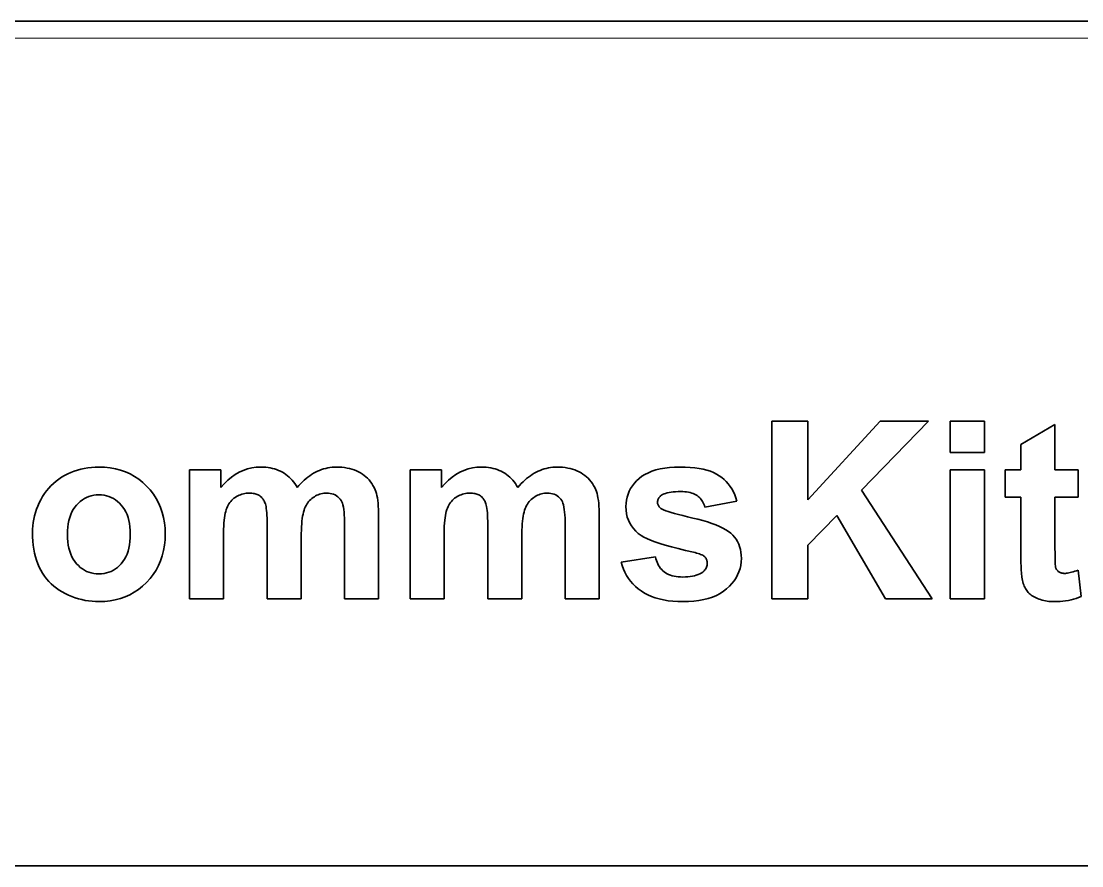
# Model space of a CAD drawing. Extents: x 0 to 1189, y 0 to 841.
# Drawn here: x 414.38 to 445.73, y 440 to 464.95 of the extents above; entities that cross this region are included whole.
import ezdxf

# ---------------------------------------------------------------- set-up
doc = ezdxf.new("R2010")
doc.units = 0

msp = doc.modelspace()

# ---------------------------------------------------------------- linework, layer by layer
at = {"color": 7, "lineweight": 35}
for p, q in [((378, 464.950012), (811, 464.950012)), ((436.56665, 453.139038), (437.626709, 453.139038)), ((436.56665, 447.889008), (436.56665, 453.139038)), ((437.626709, 453.139038), (437.626709, 450.807678)), ((437.626709, 450.807678), (439.76825, 453.139038)), ((441.193542, 453.139038), (439.216736, 451.094177)), ((439.76825, 453.139038), (441.193542, 453.139038)), ((441.841736, 453.139038), (442.848022, 453.139038)), ((441.841736, 452.207916), (441.841736, 453.139038)), ((442.848022, 453.139038), (442.848022, 452.207916)), ((443.925964, 452.447845), (444.935852, 453.035156)), ((444.935852, 453.035156), (444.935852, 451.69223)), ((443.925964, 451.69223), (443.925964, 452.447845)), ((442.848022, 452.207916), (441.841736, 452.207916)), ((415.485016, 451.42334), (415.569458, 451.479431)), ((415.569458, 451.479431), (415.657959, 451.531067)), ((415.657959, 451.531067), (415.749634, 451.578033)), ((415.749634, 451.578033), (415.843414, 451.620026)), ((415.843414, 451.620026), (415.939301, 451.657104)), ((415.939301, 451.657104), (416.037292, 451.689209)), ((416.037292, 451.689209), (416.13739, 451.7164)), ((416.13739, 451.7164), (416.239624, 451.738647)), ((416.239624, 451.738647), (416.343994, 451.755951)), ((416.343994, 451.755951), (416.450439, 451.76828)), ((416.450439, 451.76828), (416.55899, 451.775696)), ((416.55899, 451.775696), (416.669678, 451.778168)), ((416.669678, 451.778168), (416.839172, 451.772583)), ((416.839172, 451.772583), (417.002441, 451.755768)), ((417.002441, 451.755768), (417.159454, 451.727722)), ((417.159454, 451.727722), (417.310242, 451.688507)), ((417.310242, 451.688507), (417.454834, 451.638062)), ((417.454834, 451.638062), (417.59317, 451.576416)), ((417.59317, 451.576416), (417.725281, 451.50354)), ((417.725281, 451.50354), (417.851166, 451.419495)), ((419.348389, 447.889008), (419.348389, 451.69223)), ((419.348389, 451.69223), (420.275909, 451.69223)), ((420.275909, 451.69223), (420.275909, 451.172974)), ((420.482605, 451.390839), (420.591675, 451.481628)), ((420.591675, 451.481628), (420.704498, 451.560303)), ((420.704498, 451.560303), (420.821136, 451.626862)), ((420.821136, 451.626862), (420.941589, 451.681335)), ((420.941589, 451.681335), (421.065796, 451.723694)), ((421.065796, 451.723694), (421.193848, 451.753967)), ((421.193848, 451.753967), (421.325653, 451.772125)), ((421.325653, 451.772125), (421.461273, 451.778168)), ((421.461273, 451.778168), (421.533356, 451.776672)), ((421.533356, 451.776672), (421.603516, 451.772156)), ((421.603516, 451.772156), (421.671753, 451.764648)), ((421.671753, 451.764648), (421.738037, 451.75412)), ((421.738037, 451.75412), (421.802368, 451.74057)), ((421.802368, 451.74057), (421.864807, 451.72403)), ((421.864807, 451.72403), (421.925293, 451.704468)), ((421.925293, 451.704468), (421.983826, 451.681915)), ((421.983826, 451.681915), (422.040466, 451.656342)), ((422.040466, 451.656342), (422.095154, 451.627777)), ((422.095154, 451.627777), (422.147888, 451.596161)), ((422.147888, 451.596161), (422.19873, 451.561432)), ((422.19873, 451.561432), (422.247589, 451.523651)), ((422.247589, 451.523651), (422.294556, 451.482788)), ((422.294556, 451.482788), (422.339539, 451.438873)), ((422.796143, 451.438873), (422.850616, 451.482788)), ((422.850616, 451.482788), (422.905884, 451.523651)), ((422.905884, 451.523651), (422.961914, 451.561432)), ((422.961914, 451.561432), (423.018738, 451.59613)), ((423.018738, 451.59613), (423.076385, 451.627777)), ((423.076385, 451.627777), (423.134796, 451.656342)), ((423.134796, 451.656342), (423.19397, 451.681915)), ((423.19397, 451.681915), (423.253967, 451.704468)), ((423.253967, 451.704468), (423.314758, 451.72403)), ((423.314758, 451.72403), (423.376312, 451.74057)), ((423.376312, 451.74057), (423.43866, 451.75412)), ((423.43866, 451.75412), (423.50177, 451.764648)), ((423.50177, 451.764648), (423.565735, 451.772156)), ((423.565735, 451.772156), (423.630432, 451.776672)), ((423.630432, 451.776672), (423.695923, 451.778168)), ((423.695923, 451.778168), (423.778442, 451.776489)), ((423.778442, 451.776489), (423.858368, 451.771362)), ((423.858368, 451.771362), (423.93573, 451.762878)), ((423.93573, 451.762878), (424.010498, 451.750946)), ((424.010498, 451.750946), (424.082703, 451.735657)), ((424.082703, 451.735657), (424.152313, 451.716949)), ((424.152313, 451.716949), (424.21936, 451.694824)), ((424.21936, 451.694824), (424.283813, 451.669312)), ((424.283813, 451.669312), (424.345703, 451.640381)), ((424.345703, 451.640381), (424.404999, 451.608063)), ((424.404999, 451.608063), (424.461548, 451.572449)), ((424.461548, 451.572449), (424.515137, 451.533661)), ((424.515137, 451.533661), (424.565826, 451.491669)), ((424.565826, 451.491669), (424.613586, 451.446472)), ((425.86969, 447.889008), (425.86969, 451.69223)), ((425.86969, 451.69223), (426.797241, 451.69223)), ((426.797241, 451.69223), (426.797241, 451.172974)), ((427.003906, 451.390839), (427.112976, 451.481628)), ((427.112976, 451.481628), (427.22583, 451.560303)), ((427.22583, 451.560303), (427.342468, 451.626862)), ((427.342468, 451.626862), (427.462891, 451.681335)), ((427.462891, 451.681335), (427.587097, 451.723694)), ((427.587097, 451.723694), (427.715149, 451.753967)), ((427.715149, 451.753967), (427.846985, 451.772125)), ((427.846985, 451.772125), (427.982605, 451.778168)), ((427.982605, 451.778168), (428.054688, 451.776672)), ((428.054688, 451.776672), (428.124817, 451.772156)), ((428.124817, 451.772156), (428.193054, 451.764648)), ((428.193054, 451.764648), (428.259338, 451.75412)), ((428.259338, 451.75412), (428.3237, 451.74057)), ((428.3237, 451.74057), (428.386108, 451.72403)), ((428.386108, 451.72403), (428.446594, 451.704468)), ((428.446594, 451.704468), (428.505157, 451.681915)), ((428.505157, 451.681915), (428.561768, 451.656342)), ((428.561768, 451.656342), (428.616455, 451.627777)), ((428.616455, 451.627777), (428.669189, 451.596161)), ((428.669189, 451.596161), (428.720032, 451.561432)), ((428.720032, 451.561432), (428.768921, 451.523651)), ((428.768921, 451.523651), (428.815857, 451.482788)), ((428.815857, 451.482788), (428.86087, 451.438873)), ((429.317474, 451.438873), (429.371948, 451.482788)), ((429.371948, 451.482788), (429.427185, 451.523651)), ((429.427185, 451.523651), (429.483246, 451.561432)), ((429.483246, 451.561432), (429.54007, 451.59613)), ((429.54007, 451.59613), (429.597717, 451.627777)), ((429.597717, 451.627777), (429.656128, 451.656342)), ((429.656128, 451.656342), (429.715302, 451.681915)), ((429.715302, 451.681915), (429.775269, 451.704468)), ((429.775269, 451.704468), (429.83606, 451.72403)), ((429.83606, 451.72403), (429.897614, 451.74057)), ((429.897614, 451.74057), (429.959961, 451.75412)), ((429.959961, 451.75412), (430.023102, 451.764648)), ((430.023102, 451.764648), (430.087036, 451.772156)), ((430.087036, 451.772156), (430.151733, 451.776672)), ((430.151733, 451.776672), (430.217224, 451.778168)), ((430.217224, 451.778168), (430.299744, 451.776489)), ((430.299744, 451.776489), (430.3797, 451.771362)), ((430.3797, 451.771362), (430.457031, 451.762878)), ((430.457031, 451.762878), (430.531799, 451.750946)), ((430.531799, 451.750946), (430.604004, 451.735657)), ((430.604004, 451.735657), (430.673645, 451.716949)), ((430.673645, 451.716949), (430.740662, 451.694824)), ((430.740662, 451.694824), (430.805115, 451.669312)), ((430.805115, 451.669312), (430.867004, 451.640381)), ((430.867004, 451.640381), (430.926331, 451.608063)), ((430.926331, 451.608063), (430.982849, 451.572449)), ((430.982849, 451.572449), (431.036469, 451.533661)), ((431.036469, 451.533661), (431.087158, 451.491669)), ((431.087158, 451.491669), (431.134888, 451.446472)), ((432.641693, 451.441559), (432.72406, 451.505493)), ((432.72406, 451.505493), (432.815002, 451.562744)), ((432.815002, 451.562744), (432.914581, 451.61322)), ((432.914581, 451.61322), (433.022736, 451.656982)), ((433.022736, 451.656982), (433.139465, 451.694031)), ((433.139465, 451.694031), (433.264832, 451.724304)), ((433.264832, 451.724304), (433.398743, 451.747864)), ((433.398743, 451.747864), (433.54129, 451.764709)), ((433.54129, 451.764709), (433.692413, 451.774811)), ((433.692413, 451.774811), (433.852112, 451.778168)), ((433.852112, 451.778168), (434.004272, 451.775635)), ((434.004272, 451.775635), (434.148376, 451.768005)), ((434.148376, 451.768005), (434.284454, 451.75531)), ((434.284454, 451.75531), (434.412537, 451.737488)), ((434.412537, 451.737488), (434.532562, 451.7146)), ((434.532562, 451.7146), (434.644592, 451.686646)), ((434.644592, 451.686646), (434.748566, 451.653595)), ((434.748566, 451.653595), (434.844543, 451.615448)), ((434.844543, 451.615448), (434.932495, 451.572235)), ((434.932495, 451.572235), (435.012451, 451.523926)), ((435.012451, 451.523926), (435.085999, 451.470612)), ((435.085999, 451.470612), (435.154816, 451.412476)), ((441.841736, 451.69223), (442.848022, 451.69223)), ((441.841736, 447.889008), (441.841736, 451.69223)), ((442.848022, 451.69223), (442.848022, 447.889008)), ((443.463989, 450.890045), (443.463989, 451.69223)), ((443.463989, 451.69223), (443.925964, 451.69223)), ((444.935852, 451.69223), (445.623444, 451.69223)), ((445.623444, 451.69223), (445.623444, 450.890045)), ((415.188477, 451.154633), (415.256439, 451.228455)), ((415.256439, 451.228455), (415.328491, 451.297882)), ((415.328491, 451.297882), (415.404724, 451.362823)), ((415.404724, 451.362823), (415.485016, 451.42334)), ((417.851166, 451.419495), (417.970825, 451.324219)), ((417.970825, 451.324219), (418.084229, 451.217712)), ((418.084229, 451.217712), (418.189026, 451.102692)), ((420.275909, 451.172974), (420.37735, 451.287964)), ((420.37735, 451.287964), (420.482605, 451.390839)), ((422.339539, 451.438873), (422.382629, 451.391846)), ((422.382629, 451.391846), (422.423767, 451.341736)), ((422.423767, 451.341736), (422.463013, 451.288574)), ((422.463013, 451.288574), (422.500275, 451.2323)), ((422.500275, 451.2323), (422.535614, 451.172974)), ((422.535614, 451.172974), (422.586151, 451.2323)), ((422.586151, 451.2323), (422.637482, 451.288574)), ((422.637482, 451.288574), (422.689575, 451.341736)), ((422.689575, 451.341736), (422.742493, 451.391846)), ((422.742493, 451.391846), (422.796143, 451.438873)), ((424.613586, 451.446472), (424.658356, 451.398132)), ((424.658356, 451.398132), (424.700226, 451.346588)), ((424.700226, 451.346588), (424.739136, 451.29184)), ((424.739136, 451.29184), (424.775146, 451.233917)), ((424.775146, 451.233917), (424.808197, 451.172791)), ((424.808197, 451.172791), (424.838318, 451.10849)), ((426.797241, 451.172974), (426.898682, 451.287964)), ((426.898682, 451.287964), (427.003906, 451.390839)), ((428.86087, 451.438873), (428.903961, 451.391846)), ((428.903961, 451.391846), (428.945099, 451.341736)), ((428.945099, 451.341736), (428.984314, 451.288574)), ((428.984314, 451.288574), (429.021606, 451.2323)), ((429.021606, 451.2323), (429.056946, 451.172974)), ((429.056946, 451.172974), (429.107483, 451.2323)), ((429.107483, 451.2323), (429.158783, 451.288574)), ((429.158783, 451.288574), (429.210876, 451.341736)), ((429.210876, 451.341736), (429.263794, 451.391846)), ((429.263794, 451.391846), (429.317474, 451.438873)), ((431.134888, 451.446472), (431.179688, 451.398132)), ((431.179688, 451.398132), (431.221558, 451.346588)), ((431.221558, 451.346588), (431.260468, 451.29184)), ((431.260468, 451.29184), (431.296448, 451.233917)), ((431.296448, 451.233917), (431.329529, 451.172791)), ((431.329529, 451.172791), (431.359619, 451.10849)), ((432.391876, 451.147034), (432.442627, 451.225403)), ((432.442627, 451.225403), (432.50116, 451.300598)), ((432.50116, 451.300598), (432.567535, 451.37265)), ((432.567535, 451.37265), (432.641693, 451.441559)), ((435.154816, 451.412476), (435.218933, 451.349426)), ((435.218933, 451.349426), (435.27829, 451.281555)), ((435.27829, 451.281555), (435.332947, 451.208771)), ((435.332947, 451.208771), (435.382874, 451.131134)), ((414.957855, 450.81485), (415.009338, 450.906433)), ((415.009338, 450.906433), (415.064941, 450.993622)), ((415.064941, 450.993622), (415.124634, 451.076355)), ((415.124634, 451.076355), (415.188477, 451.154633)), ((416.245667, 450.849792), (416.183167, 450.810699)), ((416.310669, 450.882874), (416.245667, 450.849792)), ((416.378174, 450.909973), (416.310669, 450.882874)), ((416.448181, 450.93103), (416.378174, 450.909973)), ((416.520691, 450.946045), (416.448181, 450.93103)), ((416.595703, 450.955078), (416.520691, 450.946045)), ((416.673248, 450.958099), (416.595703, 450.955078)), ((416.750763, 450.955078), (416.673248, 450.958099)), ((416.825745, 450.946045), (416.750763, 450.955078)), ((416.898163, 450.93103), (416.825745, 450.946045)), ((416.968048, 450.909973), (416.898163, 450.93103)), ((417.0354, 450.882874), (416.968048, 450.909973)), ((417.100189, 450.849792), (417.0354, 450.882874)), ((417.162445, 450.810699), (417.100189, 450.849792)), ((418.189026, 451.102692), (418.282776, 450.98172)), ((418.282776, 450.98172), (418.365479, 450.854858)), ((418.365479, 450.854858), (418.437195, 450.722076)), ((420.665894, 450.856689), (420.631805, 450.828308)), ((420.702057, 450.882874), (420.665894, 450.856689)), ((420.739777, 450.906708), (420.702057, 450.882874)), ((420.778412, 450.928009), (420.739777, 450.906708)), ((420.817993, 450.946808), (420.778412, 450.928009)), ((420.85849, 450.963104), (420.817993, 450.946808)), ((420.899902, 450.976898), (420.85849, 450.963104)), ((420.942291, 450.988159), (420.899902, 450.976898)), ((420.985596, 450.996948), (420.942291, 450.988159)), ((421.029816, 451.003204), (420.985596, 450.996948)), ((421.074951, 451.006958), (421.029816, 451.003204)), ((421.121063, 451.00824), (421.074951, 451.006958)), ((421.158936, 451.007446), (421.121063, 451.00824)), ((421.19519, 451.005066), (421.158936, 451.007446)), ((421.229858, 451.001129), (421.19519, 451.005066)), ((421.262878, 450.995605), (421.229858, 451.001129)), ((421.294312, 450.988525), (421.262878, 450.995605)), ((421.324097, 450.979858), (421.294312, 450.988525)), ((421.352295, 450.969604), (421.324097, 450.979858)), ((421.378906, 450.957794), (421.352295, 450.969604)), ((421.40387, 450.944397), (421.378906, 450.957794)), ((421.427246, 450.929443), (421.40387, 450.944397)), ((421.449219, 450.912872), (421.427246, 450.929443)), ((421.470032, 450.894623), (421.449219, 450.912872)), ((421.489624, 450.874756), (421.470032, 450.894623)), ((421.508057, 450.853241), (421.489624, 450.874756)), ((421.525269, 450.830078), (421.508057, 450.853241)), ((422.968567, 450.852325), (422.934418, 450.822937)), ((423.004761, 450.879303), (422.968567, 450.852325)), ((423.042236, 450.903809), (423.004761, 450.879303)), ((423.080261, 450.92572), (423.042236, 450.903809)), ((423.118744, 450.945068), (423.080261, 450.92572)), ((423.157745, 450.961823), (423.118744, 450.945068)), ((423.197266, 450.975983), (423.157745, 450.961823)), ((423.237244, 450.98761), (423.197266, 450.975983)), ((423.27774, 450.996613), (423.237244, 450.98761)), ((423.318756, 451.003082), (423.27774, 450.996613)), ((423.36026, 451.006927), (423.318756, 451.003082)), ((423.402283, 451.00824), (423.36026, 451.006927)), ((423.458801, 451.006073), (423.402283, 451.00824)), ((423.512268, 450.999634), (423.458801, 451.006073)), ((423.562775, 450.988892), (423.512268, 450.999634)), ((423.61026, 450.973846), (423.562775, 450.988892)), ((423.654724, 450.954498), (423.61026, 450.973846)), ((423.696228, 450.930878), (423.654724, 450.954498)), ((423.73468, 450.902954), (423.696228, 450.930878)), ((423.770142, 450.870697), (423.73468, 450.902954)), ((423.802551, 450.834167), (423.770142, 450.870697)), ((424.838318, 451.10849), (424.858032, 451.056793)), ((424.858032, 451.056793), (424.875702, 450.999054)), ((424.875702, 450.999054), (424.891296, 450.935303)), ((424.891296, 450.935303), (424.904785, 450.86554)), ((424.904785, 450.86554), (424.916199, 450.789764)), ((427.187195, 450.856689), (427.153137, 450.828308)), ((427.223389, 450.882874), (427.187195, 450.856689)), ((427.261108, 450.906708), (427.223389, 450.882874)), ((427.299744, 450.928009), (427.261108, 450.906708)), ((427.339294, 450.946808), (427.299744, 450.928009)), ((427.379822, 450.963104), (427.339294, 450.946808)), ((427.421234, 450.976898), (427.379822, 450.963104)), ((427.463623, 450.988159), (427.421234, 450.976898)), ((427.506897, 450.996948), (427.463623, 450.988159)), ((427.551147, 451.003204), (427.506897, 450.996948)), ((427.596283, 451.006958), (427.551147, 451.003204)), ((427.642395, 451.00824), (427.596283, 451.006958)), ((427.680237, 451.007446), (427.642395, 451.00824)), ((427.716492, 451.005066), (427.680237, 451.007446)), ((427.75116, 451.001129), (427.716492, 451.005066)), ((427.78418, 450.995605), (427.75116, 451.001129)), ((427.815613, 450.988525), (427.78418, 450.995605)), ((427.845428, 450.979858), (427.815613, 450.988525)), ((427.873627, 450.969604), (427.845428, 450.979858)), ((427.900208, 450.957794), (427.873627, 450.969604)), ((427.925201, 450.944397), (427.900208, 450.957794)), ((427.948547, 450.929443), (427.925201, 450.944397)), ((427.97052, 450.912872), (427.948547, 450.929443)), ((427.991333, 450.894623), (427.97052, 450.912872)), ((428.010925, 450.874756), (427.991333, 450.894623)), ((428.029358, 450.853241), (428.010925, 450.874756)), ((428.0466, 450.830078), (428.029358, 450.853241)), ((429.489868, 450.852325), (429.45575, 450.822937)), ((429.526062, 450.879303), (429.489868, 450.852325)), ((429.563568, 450.903809), (429.526062, 450.879303)), ((429.601562, 450.92572), (429.563568, 450.903809)), ((429.640076, 450.945068), (429.601562, 450.92572)), ((429.679077, 450.961823), (429.640076, 450.945068)), ((429.718567, 450.975983), (429.679077, 450.961823)), ((429.758545, 450.98761), (429.718567, 450.975983)), ((429.799072, 450.996613), (429.758545, 450.98761)), ((429.840088, 451.003082), (429.799072, 450.996613)), ((429.881592, 451.006927), (429.840088, 451.003082)), ((429.923584, 451.00824), (429.881592, 451.006927)), ((429.980103, 451.006073), (429.923584, 451.00824)), ((430.0336, 450.999634), (429.980103, 451.006073)), ((430.084106, 450.988892), (430.0336, 450.999634)), ((430.131592, 450.973846), (430.084106, 450.988892)), ((430.176056, 450.954498), (430.131592, 450.973846)), ((430.217529, 450.930878), (430.176056, 450.954498)), ((430.255981, 450.902954), (430.217529, 450.930878)), ((430.291443, 450.870697), (430.255981, 450.902954)), ((430.323883, 450.834167), (430.291443, 450.870697)), ((431.359619, 451.10849), (431.379364, 451.056793)), ((431.379364, 451.056793), (431.397034, 450.999054)), ((431.397034, 450.999054), (431.412598, 450.935303)), ((431.412598, 450.935303), (431.426086, 450.86554)), ((431.426086, 450.86554), (431.437531, 450.789764)), ((432.266968, 450.802094), (432.286499, 450.893066)), ((432.286499, 450.893066), (432.313782, 450.980865)), ((432.313782, 450.980865), (432.348938, 451.065521)), ((432.348938, 451.065521), (432.391876, 451.147034)), ((433.214661, 450.853333), (433.204376, 450.832458)), ((433.227295, 450.873291), (433.214661, 450.853333)), ((433.242188, 450.892303), (433.227295, 450.873291)), ((433.259369, 450.9104), (433.242188, 450.892303)), ((433.27887, 450.927551), (433.259369, 450.9104)), ((433.300629, 450.943756), (433.27887, 450.927551)), ((433.33728, 450.964844), (433.300629, 450.943756)), ((433.378418, 450.983734), (433.33728, 450.964844)), ((433.424072, 451.000366), (433.378418, 450.983734)), ((433.474243, 451.014801), (433.424072, 451.000366)), ((433.528931, 451.027039), (433.474243, 451.014801)), ((433.588135, 451.037018), (433.528931, 451.027039)), ((433.651855, 451.0448), (433.588135, 451.037018)), ((433.720062, 451.050354), (433.651855, 451.0448)), ((433.792786, 451.05368), (433.720062, 451.050354)), ((433.870056, 451.054779), (433.792786, 451.05368)), ((433.93161, 451.053589), (433.870056, 451.054779)), ((433.990295, 451.050049), (433.93161, 451.053589)), ((434.046082, 451.044128), (433.990295, 451.050049)), ((434.098938, 451.035858), (434.046082, 451.044128)), ((434.148926, 451.025238), (434.098938, 451.035858)), ((434.195984, 451.012238), (434.148926, 451.025238)), ((434.240173, 450.996887), (434.195984, 451.012238)), ((434.281433, 450.979156), (434.240173, 450.996887)), ((434.319824, 450.959045), (434.281433, 450.979156)), ((434.355286, 450.936615), (434.319824, 450.959045)), ((434.388214, 450.911926), (434.355286, 450.936615)), ((434.418945, 450.885162), (434.388214, 450.911926)), ((434.44751, 450.856354), (434.418945, 450.885162)), ((434.473877, 450.825439), (434.44751, 450.856354)), ((435.382874, 451.131134), (435.42807, 451.048615)), ((435.42807, 451.048615), (435.468536, 450.961243)), ((435.468536, 450.961243), (435.504272, 450.868988)), ((435.504272, 450.868988), (435.535278, 450.771851)), ((439.216736, 451.094177), (441.300964, 447.889008)), ((443.925964, 450.890045), (443.463989, 450.890045)), ((443.925964, 449.231964), (443.925964, 450.890045)), ((445.623444, 450.890045), (444.935852, 450.890045)), ((444.935852, 450.890045), (444.935852, 449.3573)), ((414.799713, 450.434387), (414.831848, 450.530457)), ((414.831848, 450.530457), (414.868896, 450.625885)), ((414.868896, 450.625885), (414.910919, 450.720703)), ((414.910919, 450.720703), (414.957855, 450.81485)), ((415.959717, 450.594452), (415.914032, 450.526337)), ((416.010742, 450.657257), (415.959717, 450.594452)), ((416.065674, 450.714417), (416.010742, 450.657257)), ((416.123169, 450.765564), (416.065674, 450.714417)), ((416.183167, 450.810699), (416.123169, 450.765564)), ((417.222168, 450.765564), (417.162445, 450.810699)), ((417.279358, 450.714417), (417.222168, 450.765564)), ((417.333984, 450.657257), (417.279358, 450.714417)), ((417.384644, 450.594513), (417.333984, 450.657257)), ((417.430023, 450.526642), (417.384644, 450.594513)), ((418.437195, 450.722076), (418.497864, 450.583405)), ((418.497864, 450.583405), (418.547485, 450.438812)), ((420.452454, 450.567352), (420.435242, 450.521179)), ((420.471741, 450.611298), (420.452454, 450.567352)), ((420.493103, 450.653015), (420.471741, 450.611298)), ((420.516632, 450.692505), (420.493103, 450.653015)), ((420.542236, 450.729797), (420.516632, 450.692505)), ((420.570007, 450.764862), (420.542236, 450.729797)), ((420.599854, 450.797699), (420.570007, 450.764862)), ((420.631805, 450.828308), (420.599854, 450.797699)), ((421.541351, 450.805237), (421.525269, 450.830078)), ((421.556213, 450.778778), (421.541351, 450.805237)), ((421.569916, 450.750671), (421.556213, 450.778778)), ((421.582458, 450.720917), (421.569916, 450.750671)), ((421.593781, 450.689514), (421.582458, 450.720917)), ((421.604004, 450.65332), (421.593781, 450.689514)), ((421.613098, 450.609283), (421.604004, 450.65332)), ((421.621155, 450.557343), (421.613098, 450.609283)), ((421.628174, 450.497559), (421.621155, 450.557343)), ((422.753662, 450.550079), (422.736176, 450.501495)), ((422.773254, 450.596252), (422.753662, 450.550079)), ((422.794922, 450.640015), (422.773254, 450.596252)), ((422.818665, 450.681396), (422.794922, 450.640015)), ((422.844482, 450.720398), (422.818665, 450.681396)), ((422.872375, 450.756958), (422.844482, 450.720398)), ((422.902374, 450.791138), (422.872375, 450.756958)), ((422.934418, 450.822937), (422.902374, 450.791138)), ((423.832001, 450.793365), (423.802551, 450.834167)), ((423.851746, 450.756409), (423.832001, 450.793365)), ((423.869385, 450.711426), (423.851746, 450.756409)), ((423.884979, 450.658417), (423.869385, 450.711426)), ((423.898499, 450.597382), (423.884979, 450.658417)), ((423.909912, 450.528351), (423.898499, 450.597382)), ((423.91925, 450.451294), (423.909912, 450.528351)), ((424.916199, 450.789764), (424.925537, 450.707977)), ((424.925537, 450.707977), (424.932831, 450.620178)), ((424.932831, 450.620178), (424.938019, 450.526337)), ((426.973755, 450.567352), (426.956604, 450.521179)), ((426.993042, 450.611298), (426.973755, 450.567352)), ((427.014435, 450.653015), (426.993042, 450.611298)), ((427.037964, 450.692505), (427.014435, 450.653015)), ((427.063568, 450.729797), (427.037964, 450.692505)), ((427.091309, 450.764862), (427.063568, 450.729797)), ((427.121155, 450.797699), (427.091309, 450.764862)), ((427.153137, 450.828308), (427.121155, 450.797699)), ((428.062683, 450.805237), (428.0466, 450.830078)), ((428.077545, 450.778778), (428.062683, 450.805237)), ((428.091248, 450.750671), (428.077545, 450.778778)), ((428.10376, 450.720917), (428.091248, 450.750671)), ((428.115112, 450.689514), (428.10376, 450.720917)), ((428.125305, 450.65332), (428.115112, 450.689514)), ((428.13443, 450.609283), (428.125305, 450.65332)), ((428.142487, 450.557343), (428.13443, 450.609283)), ((428.149475, 450.497559), (428.142487, 450.557343)), ((429.274994, 450.550079), (429.257507, 450.501495)), ((429.294586, 450.596252), (429.274994, 450.550079)), ((429.316254, 450.640015), (429.294586, 450.596252)), ((429.339996, 450.681396), (429.316254, 450.640015)), ((429.365814, 450.720398), (429.339996, 450.681396)), ((429.393707, 450.756958), (429.365814, 450.720398)), ((429.423706, 450.791138), (429.393707, 450.756958)), ((429.45575, 450.822937), (429.423706, 450.791138)), ((430.353333, 450.793365), (430.323883, 450.834167)), ((430.373047, 450.756409), (430.353333, 450.793365)), ((430.390717, 450.711426), (430.373047, 450.756409)), ((430.406311, 450.658417), (430.390717, 450.711426)), ((430.4198, 450.597382), (430.406311, 450.658417)), ((430.431213, 450.528351), (430.4198, 450.597382)), ((430.440552, 450.451294), (430.431213, 450.528351)), ((431.437531, 450.789764), (431.446869, 450.707977)), ((431.446869, 450.707977), (431.454163, 450.620178)), ((431.454163, 450.620178), (431.459351, 450.526337)), ((432.251343, 450.610718), (432.255249, 450.707977)), ((432.255859, 450.50354), (432.251343, 450.610718)), ((432.255249, 450.707977), (432.266968, 450.802094)), ((433.187195, 450.764252), (433.186035, 450.739624)), ((433.186035, 450.739624), (433.187042, 450.718475)), ((433.187042, 450.718475), (433.190063, 450.697937)), ((433.190613, 450.787903), (433.187195, 450.764252)), ((433.190063, 450.697937), (433.195068, 450.67807)), ((433.19635, 450.810638), (433.190613, 450.787903)), ((433.195068, 450.67807), (433.202087, 450.658844)), ((433.204376, 450.832458), (433.19635, 450.810638)), ((433.202087, 450.658844), (433.211121, 450.640259)), ((433.211121, 450.640259), (433.222137, 450.622314)), ((433.222137, 450.622314), (433.235168, 450.605011)), ((433.235168, 450.605011), (433.250214, 450.588379)), ((433.250214, 450.588379), (433.267273, 450.572357)), ((433.267273, 450.572357), (433.286316, 450.557007)), ((433.286316, 450.557007), (433.32019, 450.536133)), ((433.32019, 450.536133), (433.367462, 450.51358)), ((434.498108, 450.79245), (434.473877, 450.825439)), ((434.520081, 450.757385), (434.498108, 450.79245)), ((434.539917, 450.720276), (434.520081, 450.757385)), ((434.557556, 450.681061), (434.539917, 450.720276)), ((434.572998, 450.639771), (434.557556, 450.681061)), ((434.586273, 450.596375), (434.572998, 450.639771)), ((435.535278, 450.771851), (434.586273, 450.596375)), ((414.733002, 450.142273), (414.750305, 450.240265)), ((414.750305, 450.240265), (414.772522, 450.337646)), ((414.772522, 450.337646), (414.799713, 450.434387)), ((415.809265, 450.290192), (415.785095, 450.200897)), ((415.838837, 450.374207), (415.809265, 450.290192)), ((415.873749, 450.452942), (415.838837, 450.374207)), ((415.914032, 450.526337), (415.873749, 450.452942)), ((417.470032, 450.453583), (417.430023, 450.526642)), ((417.5047, 450.375366), (417.470032, 450.453583)), ((417.534058, 450.291992), (417.5047, 450.375366)), ((417.558075, 450.203461), (417.534058, 450.291992)), ((418.547485, 450.438812), (418.58609, 450.28833)), ((418.58609, 450.28833), (418.613647, 450.131897)), ((420.383698, 450.282257), (420.374817, 450.20694)), ((420.394165, 450.351318), (420.383698, 450.282257)), ((420.40625, 450.414185), (420.394165, 450.351318)), ((420.419952, 450.470795), (420.40625, 450.414185)), ((420.435242, 450.521179), (420.419952, 450.470795)), ((421.634064, 450.429871), (421.628174, 450.497559)), ((421.638916, 450.354309), (421.634064, 450.429871)), ((421.642639, 450.270874), (421.638916, 450.354309)), ((421.645325, 450.179535), (421.642639, 450.270874)), ((422.683472, 450.256256), (422.674377, 450.180511)), ((422.694153, 450.326202), (422.683472, 450.256256)), ((422.706512, 450.390411), (422.694153, 450.326202)), ((422.72052, 450.448822), (422.706512, 450.390411)), ((422.736176, 450.501495), (422.72052, 450.448822)), ((423.926514, 450.36618), (423.91925, 450.451294)), ((423.931702, 450.273071), (423.926514, 450.36618)), ((423.934814, 450.171936), (423.931702, 450.273071)), ((424.938019, 450.526337), (424.941132, 450.426514)), ((424.941132, 450.426514), (424.942169, 450.320648)), ((424.942169, 450.320648), (424.942169, 447.889008)), ((426.905029, 450.282257), (426.896149, 450.20694)), ((426.915466, 450.351318), (426.905029, 450.282257)), ((426.927551, 450.414185), (426.915466, 450.351318)), ((426.941284, 450.470795), (426.927551, 450.414185)), ((426.956604, 450.521179), (426.941284, 450.470795)), ((428.155396, 450.429871), (428.149475, 450.497559)), ((428.160217, 450.354309), (428.155396, 450.429871)), ((428.163971, 450.270874), (428.160217, 450.354309)), ((428.166656, 450.179535), (428.163971, 450.270874)), ((429.204773, 450.256256), (429.195709, 450.180511)), ((429.215485, 450.326202), (429.204773, 450.256256)), ((429.227844, 450.390411), (429.215485, 450.326202)), ((429.241821, 450.448822), (429.227844, 450.390411)), ((429.257507, 450.501495), (429.241821, 450.448822)), ((430.447815, 450.36618), (430.440552, 450.451294)), ((430.453003, 450.273071), (430.447815, 450.36618)), ((430.456146, 450.171936), (430.453003, 450.273071)), ((431.459351, 450.526337), (431.462463, 450.426514)), ((431.462463, 450.426514), (431.463501, 450.320648)), ((431.463501, 450.320648), (431.463501, 447.889008)), ((432.269409, 450.401154), (432.255859, 450.50354)), ((432.291962, 450.303558), (432.269409, 450.401154)), ((432.323547, 450.210754), (432.291962, 450.303558)), ((433.367462, 450.51358), (433.42807, 450.48941)), ((433.42807, 450.48941), (433.502045, 450.463593)), ((433.502045, 450.463593), (433.589355, 450.436127)), ((433.589355, 450.436127), (433.690063, 450.407013)), ((433.690063, 450.407013), (433.804077, 450.376251)), ((433.804077, 450.376251), (433.931488, 450.343842)), ((433.931488, 450.343842), (434.072266, 450.309784)), ((434.072266, 450.309784), (434.226379, 450.274078)), ((434.226379, 450.274078), (434.382324, 450.236725)), ((434.382324, 450.236725), (434.528564, 450.197723)), ((438.486176, 450.352875), (437.626709, 449.475494)), ((439.929382, 447.889008), (438.486176, 450.352875)), ((414.710754, 449.84433), (414.713226, 449.944305)), ((414.713226, 449.944305), (414.720642, 450.04361)), ((414.720642, 450.04361), (414.733002, 450.142273)), ((415.744812, 449.901154), (415.742126, 449.790619)), ((415.752869, 450.006348), (415.744812, 449.901154)), ((415.766296, 450.106262), (415.752869, 450.006348)), ((415.785095, 450.200897), (415.766296, 450.106262)), ((417.576752, 450.109772), (417.558075, 450.203461)), ((417.590088, 450.010925), (417.576752, 450.109772)), ((417.598083, 449.906952), (417.590088, 450.010925)), ((417.600769, 449.797791), (417.598083, 449.906952)), ((418.613647, 450.131897), (418.630188, 449.969604)), ((418.630188, 449.969604), (418.635742, 449.801361)), ((420.35791, 449.943604), (420.355499, 449.843384)), ((420.361938, 450.037628), (420.35791, 449.943604)), ((420.367584, 450.125397), (420.361938, 450.037628)), ((420.374817, 450.20694), (420.367584, 450.125397)), ((421.646973, 450.080353), (421.645325, 450.179535)), ((421.647491, 449.973267), (421.646973, 450.080353)), ((421.647491, 447.889008), (421.647491, 449.973267)), ((422.657104, 449.918762), (422.654633, 449.819977)), ((422.661194, 450.01178), (422.657104, 449.918762)), ((422.666992, 450.09903), (422.661194, 450.01178)), ((422.674377, 450.180511), (422.666992, 450.09903)), ((423.935852, 450.062805), (423.934814, 450.171936)), ((423.935852, 447.889008), (423.935852, 450.062805)), ((426.879211, 449.943604), (426.876831, 449.843384)), ((426.88324, 450.037628), (426.879211, 449.943604)), ((426.888916, 450.125397), (426.88324, 450.037628)), ((426.896149, 450.20694), (426.888916, 450.125397)), ((428.168274, 450.080353), (428.166656, 450.179535)), ((428.168823, 449.973267), (428.168274, 450.080353)), ((428.168823, 447.889008), (428.168823, 449.973267)), ((429.178406, 449.918762), (429.175934, 449.819977)), ((429.182556, 450.01178), (429.178406, 449.918762)), ((429.188293, 450.09903), (429.182556, 450.01178)), ((429.195709, 450.180511), (429.188293, 450.09903)), ((430.457184, 450.062805), (430.456146, 450.171936)), ((430.457184, 447.889008), (430.457184, 450.062805)), ((432.364136, 450.122772), (432.323547, 450.210754)), ((432.413788, 450.039581), (432.364136, 450.122772)), ((432.472443, 449.961182), (432.413788, 450.039581)), ((432.540131, 449.887604), (432.472443, 449.961182)), ((434.528564, 450.197723), (434.66507, 450.157074)), ((434.66507, 450.157074), (434.791901, 450.114807)), ((434.791901, 450.114807), (434.909027, 450.070862)), ((434.909027, 450.070862), (435.016449, 450.025269)), ((435.016449, 450.025269), (435.114136, 449.978027)), ((435.114136, 449.978027), (435.202148, 449.929138)), ((435.202148, 449.929138), (435.280457, 449.878601)), ((414.713226, 449.715271), (414.710754, 449.84433)), ((414.720642, 449.590149), (414.713226, 449.715271)), ((414.733002, 449.469025), (414.720642, 449.590149)), ((415.742126, 449.790619), (415.744812, 449.680115)), ((415.744812, 449.680115), (415.752869, 449.57489)), ((417.590088, 449.579468), (417.598083, 449.685913)), ((417.598083, 449.685913), (417.600769, 449.797791)), ((418.630157, 449.631714), (418.613464, 449.467957)), ((418.635742, 449.801361), (418.630157, 449.631714)), ((420.355499, 449.843384), (420.354675, 449.736908)), ((420.354675, 449.736908), (420.354675, 447.889008)), ((422.654633, 449.819977), (422.653809, 449.715424)), ((422.653809, 449.715424), (422.653809, 447.889008)), ((426.876831, 449.843384), (426.876007, 449.736908)), ((426.876007, 449.736908), (426.876007, 447.889008)), ((429.175934, 449.819977), (429.17511, 449.715424)), ((429.17511, 449.715424), (429.17511, 447.889008)), ((432.616821, 449.818817), (432.540131, 449.887604)), ((432.702576, 449.754822), (432.616821, 449.818817)), ((432.776672, 449.70993), (432.702576, 449.754822)), ((432.868591, 449.664124), (432.776672, 449.70993)), ((432.978363, 449.617401), (432.868591, 449.664124)), ((433.105957, 449.569733), (432.978363, 449.617401)), ((435.280457, 449.878601), (435.34906, 449.826447)), ((435.34906, 449.826447), (435.408936, 449.770599)), ((435.408936, 449.770599), (435.462524, 449.710541)), ((435.462524, 449.710541), (435.509766, 449.646271)), ((435.509766, 449.646271), (435.550751, 449.577759)), ((414.750305, 449.351868), (414.733002, 449.469025)), ((414.772522, 449.238678), (414.750305, 449.351868)), ((415.752869, 449.57489), (415.766296, 449.474976)), ((415.766296, 449.474976), (415.785095, 449.380371)), ((415.785095, 449.380371), (415.809265, 449.291046)), ((415.809265, 449.291046), (415.838837, 449.207031)), ((417.5047, 449.208191), (417.534058, 449.292847)), ((417.534058, 449.292847), (417.558075, 449.382935)), ((417.558075, 449.382935), (417.576752, 449.478485)), ((417.576752, 449.478485), (417.590088, 449.579468)), ((418.585602, 449.31012), (418.546631, 449.158203)), ((418.613464, 449.467957), (418.585602, 449.31012)), ((433.251404, 449.521149), (433.105957, 449.569733)), ((433.414673, 449.471619), (433.251404, 449.521149)), ((433.595764, 449.421143), (433.414673, 449.471619)), ((433.794678, 449.369751), (433.595764, 449.421143)), ((434.011475, 449.317444), (433.794678, 449.369751)), ((434.246063, 449.264191), (434.011475, 449.317444)), ((435.550751, 449.577759), (435.585419, 449.505035)), ((435.585419, 449.505035), (435.61377, 449.42807)), ((435.61377, 449.42807), (435.635864, 449.346893)), ((435.635864, 449.346893), (435.651611, 449.261475)), ((437.626709, 449.475494), (437.626709, 447.889008)), ((444.935852, 449.3573), (444.936066, 449.268066)), ((414.799713, 449.129456), (414.772522, 449.238678)), ((414.831848, 449.024231), (414.799713, 449.129456)), ((414.868896, 448.922974), (414.831848, 449.024231)), ((415.838837, 449.207031), (415.873749, 449.128326)), ((415.873749, 449.128326), (415.914032, 449.054901)), ((415.914032, 449.054901), (415.959717, 448.986786)), ((415.959717, 448.986786), (416.010742, 448.923981)), ((417.333984, 448.923981), (417.384644, 448.986877)), ((417.384644, 448.986877), (417.430023, 449.055206)), ((417.430023, 449.055206), (417.470032, 449.128967)), ((417.470032, 449.128967), (417.5047, 449.208191)), ((418.496521, 449.012177), (418.435242, 448.87207)), ((418.546631, 449.158203), (418.496521, 449.012177)), ((432.111694, 448.974121), (433.121582, 449.128113)), ((432.142761, 448.868225), (432.111694, 448.974121)), ((433.121582, 449.128113), (433.135803, 449.070801)), ((433.135803, 449.070801), (433.152649, 449.016296)), ((433.152649, 449.016296), (433.17218, 448.964661)), ((433.17218, 448.964661), (433.194336, 448.915833)), ((434.296478, 449.251923), (434.246063, 449.264191)), ((434.343201, 449.23941), (434.296478, 449.251923)), ((434.386169, 449.226685), (434.343201, 449.23941)), ((434.425415, 449.213776), (434.386169, 449.226685)), ((434.460938, 449.200623), (434.425415, 449.213776)), ((434.492737, 449.187256), (434.460938, 449.200623)), ((434.520813, 449.173706), (434.492737, 449.187256)), ((434.545166, 449.159912), (434.520813, 449.173706)), ((434.565796, 449.145905), (434.545166, 449.159912)), ((434.582703, 449.131683), (434.565796, 449.145905)), ((434.596313, 449.116272), (434.582703, 449.131683)), ((434.608459, 449.100037), (434.596313, 449.116272)), ((434.619202, 449.083008), (434.608459, 449.100037)), ((434.62854, 449.065216), (434.619202, 449.083008)), ((434.636414, 449.046631), (434.62854, 449.065216)), ((434.642853, 449.027252), (434.636414, 449.046631)), ((434.647888, 449.007111), (434.642853, 449.027252)), ((434.651428, 448.986145), (434.647888, 449.007111)), ((434.653595, 448.964417), (434.651428, 448.986145)), ((434.654297, 448.941895), (434.653595, 448.964417)), ((435.659851, 448.974854), (435.646729, 448.874695)), ((435.651611, 449.261475), (435.661072, 449.171844)), ((435.664185, 449.077972), (435.659851, 448.974854)), ((435.661072, 449.171844), (435.664185, 449.077972)), ((443.9263, 449.128815), (443.925964, 449.231964)), ((443.927246, 449.032837), (443.9263, 449.128815)), ((443.928894, 448.944031), (443.927246, 449.032837)), ((444.936066, 449.268066), (444.936646, 449.186615)), ((444.936646, 449.186615), (444.937622, 449.112946)), ((444.937622, 449.112946), (444.939026, 449.047028)), ((444.939026, 449.047028), (444.940796, 448.988892)), ((444.940796, 448.988892), (444.942963, 448.938507)), ((414.910919, 448.825684), (414.868896, 448.922974)), ((414.957855, 448.732391), (414.910919, 448.825684)), ((415.009552, 448.64328), (414.957855, 448.732391)), ((416.010742, 448.923981), (416.065674, 448.866821)), ((416.065674, 448.866821), (416.123169, 448.815674)), ((416.123169, 448.815674), (416.183167, 448.770569)), ((416.183167, 448.770569), (416.245667, 448.731445)), ((416.245667, 448.731445), (416.310669, 448.698364)), ((416.310669, 448.698364), (416.378174, 448.671295)), ((416.378174, 448.671295), (416.448181, 448.650238)), ((416.448181, 448.650238), (416.520691, 448.635193)), ((416.825745, 448.635193), (416.898163, 448.650238)), ((416.898163, 448.650238), (416.968048, 448.671295)), ((416.968048, 448.671295), (417.0354, 448.698364)), ((417.0354, 448.698364), (417.100189, 448.731445)), ((417.100189, 448.731445), (417.162445, 448.770569)), ((417.162445, 448.770569), (417.222168, 448.815674)), ((417.222168, 448.815674), (417.279358, 448.866821)), ((417.279358, 448.866821), (417.333984, 448.923981)), ((418.362854, 448.737854), (418.279327, 448.609558)), ((418.435242, 448.87207), (418.362854, 448.737854)), ((432.180084, 448.766846), (432.142761, 448.868225)), ((432.223694, 448.669983), (432.180084, 448.766846)), ((432.27356, 448.577606), (432.223694, 448.669983)), ((433.194336, 448.915833), (433.219177, 448.869812)), ((433.219177, 448.869812), (433.246643, 448.82666)), ((433.246643, 448.82666), (433.276733, 448.786316)), ((433.276733, 448.786316), (433.309509, 448.748779)), ((433.309509, 448.748779), (433.34491, 448.714111)), ((433.34491, 448.714111), (433.382996, 448.682251)), ((433.382996, 448.682251), (433.42395, 448.65332)), ((433.42395, 448.65332), (433.468079, 448.627472)), ((434.480469, 448.646088), (434.52179, 448.673309)), ((434.52179, 448.673309), (434.546997, 448.694031)), ((434.546997, 448.694031), (434.569519, 448.716125)), ((434.569519, 448.716125), (434.589386, 448.739594)), ((434.589386, 448.739594), (434.606628, 448.764404)), ((434.606628, 448.764404), (434.621185, 448.790588)), ((434.621185, 448.790588), (434.633118, 448.818115)), ((434.633118, 448.818115), (434.642395, 448.847015)), ((434.642395, 448.847015), (434.649017, 448.877289)), ((434.649017, 448.877289), (434.652985, 448.908905)), ((434.652985, 448.908905), (434.654297, 448.941895)), ((435.594299, 448.683167), (435.554993, 448.591827)), ((435.624878, 448.777466), (435.594299, 448.683167)), ((435.646729, 448.874695), (435.624878, 448.777466)), ((443.931122, 448.862396), (443.928894, 448.944031)), ((443.934021, 448.787903), (443.931122, 448.862396)), ((443.937561, 448.720581), (443.934021, 448.787903)), ((443.941772, 448.6604), (443.937561, 448.720581)), ((443.946594, 448.607391), (443.941772, 448.6604)), ((444.942963, 448.938507), (444.945496, 448.895935)), ((444.945496, 448.895935), (444.948486, 448.861084)), ((444.948486, 448.861084), (444.951813, 448.834045)), ((444.951813, 448.834045), (444.955566, 448.814758)), ((444.955566, 448.814758), (444.959991, 448.799622)), ((444.959991, 448.799622), (444.965454, 448.785034)), ((444.965454, 448.785034), (444.971893, 448.770966)), ((444.971893, 448.770966), (444.97934, 448.757446)), ((444.97934, 448.757446), (444.987793, 448.744476)), ((444.987793, 448.744476), (444.997253, 448.732025)), ((444.997253, 448.732025), (445.00769, 448.720123)), ((445.00769, 448.720123), (445.019165, 448.70874)), ((445.019165, 448.70874), (445.031616, 448.697906)), ((445.031616, 448.697906), (445.045105, 448.687622)), ((445.045105, 448.687622), (445.059357, 448.678101)), ((445.059357, 448.678101), (445.074219, 448.669586)), ((445.074219, 448.669586), (445.089722, 448.662048)), ((445.089722, 448.662048), (445.105835, 448.655548)), ((445.105835, 448.655548), (445.122528, 448.650024)), ((445.122528, 448.650024), (445.139832, 448.645508)), ((445.310272, 448.646179), (445.346985, 448.652954)), ((445.346985, 448.652954), (445.3862, 448.661652)), ((445.3862, 448.661652), (445.427917, 448.672302)), ((445.427917, 448.672302), (445.472168, 448.684875)), ((445.472168, 448.684875), (445.51886, 448.699371)), ((445.51886, 448.699371), (445.568115, 448.71582)), ((445.568115, 448.71582), (445.619873, 448.734192)), ((445.619873, 448.734192), (445.705811, 447.953491)), ((415.065796, 448.558563), (415.009552, 448.64328)), ((415.126587, 448.478241), (415.065796, 448.558563)), ((415.191925, 448.402344), (415.126587, 448.478241)), ((415.26181, 448.330841), (415.191925, 448.402344)), ((416.520691, 448.635193), (416.595703, 448.62616)), ((416.595703, 448.62616), (416.673248, 448.623169)), ((416.673248, 448.623169), (416.750763, 448.62616)), ((416.750763, 448.62616), (416.825745, 448.635193)), ((418.078857, 448.370697), (417.9646, 448.262848)), ((418.184662, 448.487183), (418.078857, 448.370697)), ((418.279327, 448.609558), (418.184662, 448.487183)), ((432.329681, 448.489777), (432.27356, 448.577606)), ((432.39209, 448.406433), (432.329681, 448.489777)), ((432.460754, 448.327606), (432.39209, 448.406433)), ((433.468079, 448.627472), (433.51535, 448.604614)), ((433.51535, 448.604614), (433.565796, 448.584839)), ((433.565796, 448.584839), (433.619354, 448.568115)), ((433.619354, 448.568115), (433.676086, 448.554413)), ((433.676086, 448.554413), (433.735962, 448.543762)), ((433.735962, 448.543762), (433.798981, 448.536133)), ((433.798981, 448.536133), (433.865173, 448.531586)), ((433.865173, 448.531586), (433.934509, 448.53006)), ((433.934509, 448.53006), (434.01062, 448.531494)), ((434.01062, 448.531494), (434.082886, 448.535797)), ((434.082886, 448.535797), (434.151306, 448.542938)), ((434.151306, 448.542938), (434.21582, 448.552979)), ((434.21582, 448.552979), (434.276489, 448.565857)), ((434.276489, 448.565857), (434.333313, 448.581635)), ((434.333313, 448.581635), (434.38623, 448.60025)), ((434.38623, 448.60025), (434.435303, 448.621735)), ((434.435303, 448.621735), (434.480469, 448.646088)), ((435.384583, 448.335388), (435.310303, 448.255768)), ((435.450134, 448.417938), (435.384583, 448.335388)), ((435.506927, 448.503418), (435.450134, 448.417938)), ((435.554993, 448.591827), (435.506927, 448.503418)), ((443.952087, 448.561554), (443.946594, 448.607391)), ((443.958191, 448.522888), (443.952087, 448.561554)), ((443.966705, 448.474487), (443.958191, 448.522888)), ((443.976471, 448.428131), (443.966705, 448.474487)), ((443.987488, 448.38382), (443.976471, 448.428131)), ((443.999756, 448.341553), (443.987488, 448.38382)), ((444.013245, 448.3013), (443.999756, 448.341553)), ((445.139832, 448.645508), (445.157776, 448.641998)), ((445.157776, 448.641998), (445.1763, 448.639496)), ((445.1763, 448.639496), (445.195435, 448.638)), ((445.195435, 448.638), (445.21521, 448.637482)), ((445.21521, 448.637482), (445.244385, 448.638458)), ((445.244385, 448.638458), (445.276062, 448.641357)), ((445.276062, 448.641357), (445.310272, 448.646179)), ((415.336243, 448.263763), (415.26181, 448.330841)), ((415.415222, 448.20108), (415.336243, 448.263763)), ((415.498779, 448.142792), (415.415222, 448.20108)), ((415.586853, 448.088898), (415.498779, 448.142792)), ((415.679443, 448.039429), (415.586853, 448.088898)), ((415.774841, 447.994537), (415.679443, 448.039429)), ((417.718781, 448.081207), (417.587219, 448.007416)), ((417.844574, 448.166351), (417.718781, 448.081207)), ((417.9646, 448.262848), (417.844574, 448.166351)), ((432.535706, 448.253296), (432.460754, 448.327606)), ((432.616882, 448.183502), (432.535706, 448.253296)), ((432.704346, 448.118225), (432.616882, 448.183502)), ((432.798218, 448.05835), (432.704346, 448.118225)), ((432.89856, 448.004761), (432.798218, 448.05835)), ((435.035767, 448.043732), (434.927429, 447.987335)), ((435.135742, 448.107666), (435.035767, 448.043732)), ((435.227295, 448.179108), (435.135742, 448.107666)), ((435.310303, 448.255768), (435.227295, 448.179108)), ((444.028046, 448.263123), (444.013245, 448.3013)), ((444.044067, 448.226959), (444.028046, 448.263123)), ((444.06134, 448.192841), (444.044067, 448.226959)), ((444.079865, 448.160767), (444.06134, 448.192841)), ((444.09967, 448.130737), (444.079865, 448.160767)), ((444.121246, 448.102295), (444.09967, 448.130737)), ((444.145142, 448.07489), (444.121246, 448.102295)), ((444.171387, 448.048553), (444.145142, 448.07489)), ((444.199921, 448.023315), (444.171387, 448.048553)), ((444.230835, 447.999146), (444.199921, 448.023315)), ((415.871216, 447.954346), (415.774841, 447.994537)), ((415.968506, 447.918884), (415.871216, 447.954346)), ((416.066803, 447.888153), (415.968506, 447.918884)), ((416.166077, 447.862152), (416.066803, 447.888153)), ((416.266296, 447.840881), (416.166077, 447.862152)), ((416.367462, 447.824341), (416.266296, 447.840881)), ((416.469604, 447.812531), (416.367462, 447.824341)), ((416.572754, 447.80545), (416.469604, 447.812531)), ((416.676819, 447.80307), (416.572754, 447.80545)), ((416.842957, 447.808746), (416.676819, 447.80307)), ((417.003357, 447.825775), (416.842957, 447.808746)), ((417.157959, 447.854156), (417.003357, 447.825775)), ((417.306824, 447.89389), (417.157959, 447.854156)), ((417.44989, 447.944977), (417.306824, 447.89389)), ((417.587219, 448.007416), (417.44989, 447.944977)), ((420.354675, 447.889008), (419.348389, 447.889008)), ((422.653809, 447.889008), (421.647491, 447.889008)), ((424.942169, 447.889008), (423.935852, 447.889008)), ((426.876007, 447.889008), (425.86969, 447.889008)), ((429.17511, 447.889008), (428.168823, 447.889008)), ((431.463501, 447.889008), (430.457184, 447.889008)), ((433.005341, 447.957489), (432.89856, 448.004761)), ((433.118652, 447.916534), (433.005341, 447.957489)), ((433.238403, 447.881866), (433.118652, 447.916534)), ((433.364685, 447.853485), (433.238403, 447.881866)), ((433.497375, 447.831421), (433.364685, 447.853485)), ((433.636597, 447.815674), (433.497375, 447.831421)), ((433.782318, 447.806213), (433.636597, 447.815674)), ((433.934509, 447.80307), (433.782318, 447.806213)), ((434.101501, 447.806824), (433.934509, 447.80307)), ((434.260101, 447.818115), (434.101501, 447.806824)), ((434.410339, 447.836914), (434.260101, 447.818115)), ((434.552185, 447.863251), (434.410339, 447.836914)), ((434.685669, 447.897095), (434.552185, 447.863251)), ((434.81073, 447.938446), (434.685669, 447.897095)), ((434.927429, 447.987335), (434.81073, 447.938446)), ((437.626709, 447.889008), (436.56665, 447.889008)), ((441.300964, 447.889008), (439.929382, 447.889008)), ((442.848022, 447.889008), (441.841736, 447.889008)), ((444.264038, 447.976044), (444.230835, 447.999146)), ((444.299561, 447.95401), (444.264038, 447.976044)), ((444.337463, 447.933075), (444.299561, 447.95401)), ((444.377625, 447.913208), (444.337463, 447.933075)), ((444.420166, 447.894409), (444.377625, 447.913208)), ((444.464417, 447.877045), (444.420166, 447.894409)), ((444.509705, 447.861511), (444.464417, 447.877045)), ((444.556091, 447.847809), (444.509705, 447.861511)), ((444.603516, 447.835938), (444.556091, 447.847809)), ((444.652039, 447.825897), (444.603516, 447.835938)), ((444.70166, 447.817688), (444.652039, 447.825897)), ((444.752319, 447.811279), (444.70166, 447.817688)), ((444.804077, 447.806732), (444.752319, 447.811279)), ((444.856903, 447.803986), (444.804077, 447.806732)), ((444.910797, 447.80307), (444.856903, 447.803986)), ((444.998688, 447.804565), (444.910797, 447.80307)), ((445.084686, 447.809082), (444.998688, 447.804565)), ((445.168854, 447.81662), (445.084686, 447.809082)), ((445.25116, 447.827148), (445.168854, 447.81662)), ((445.331604, 447.840668), (445.25116, 447.827148)), ((445.410156, 447.857208), (445.331604, 447.840668)), ((445.486877, 447.87677), (445.410156, 447.857208)), ((445.561707, 447.899323), (445.486877, 447.87677)), ((445.634705, 447.924896), (445.561707, 447.899323)), ((445.705811, 447.953491), (445.634705, 447.924896)), ((397.350006, 440), (541.650024, 440))]:
    msp.add_line(p, q, dxfattribs=at)
at = {"color": 7, "lineweight": 13}
msp.add_line((378, 464.450012), (811, 464.450012), dxfattribs=at)

doc.saveas('drawing.dxf')
